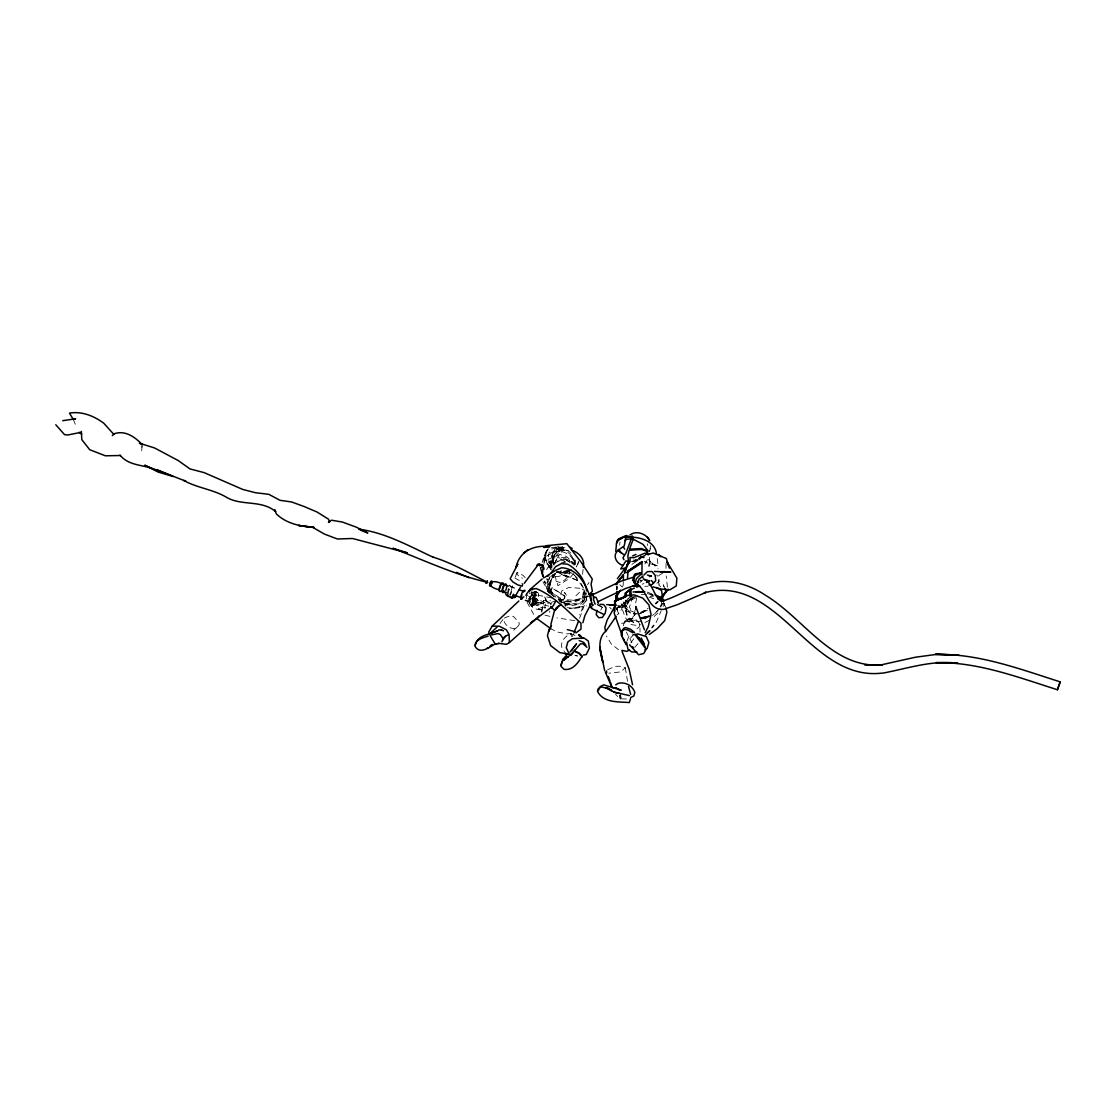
<?xml version="1.0" encoding="UTF-8"?>
<svg xmlns="http://www.w3.org/2000/svg" width="1116" height="1116" viewBox="0 0 1116 1116"><rect width="100%" height="100%" fill="white"/><g stroke="black" fill="none" stroke-linecap="round" stroke-linejoin="round"><path stroke-width="0.75" stroke-dasharray="5 3.75" d="M623.467 625.769C624.235 616.339 637.306 616.506 639.928 624.946L640.026 632.047M616.897 589.667L616.897 586.346L616.646 589.597M616.911 589.959L616.939 587.225M649.512 562.394L649.638 557.372L650.656 562.241L648.703 559.618L658.133 568.923M665.973 568.351L666.099 563.371M553.885 564.752L553.02 558.976C553.355 560.832 543.659 561.808 551.918 564.278L551.262 564.919L549.532 563.092C549.783 562.562 551.75 564.431 550.579 562.896C550.983 560.204 549.016 569.397 550.872 564.459M623.3 581.631L623.202 585.23L620.036 590.769M550.941 604.705L550.997 603.324L544.343 602.863L545.11 602.738L533.016 597.2L533.392 597.967L533.769 595.637L532.764 594.744C529.821 595.316 530.17 599.236 531.9 600.98M142.053 445.814L141.718 450.892L142.109 444.433M526.668 593.782L526.278 600.785L534.536 616.004M544.036 564.236L543.952 558.418L545.543 552.239L543.91 564.668M635.004 610.424L634.334 615.641L629.829 621.807L621.598 623.398M557.609 546.7L562.813 547.928C563.399 551.346 555.545 548.988 556.256 546.91M560.832 549.17L561.948 546.993L563.454 547.593L563.287 549.407L560.832 549.17L563.329 549.058M562.408 549.449L562.813 547.928M582.608 574.322L583.138 568.728M525.217 577.656L522.944 575.256L517.071 572.522L516.931 573.889L518.87 576.191L522.497 578.269M619.659 545.152L620.036 541.846M563.454 547.593L560.957 547.705M579.567 618.306L585.914 601.05L586.765 594.242M616.953 586.57L616.59 589.388L617.078 585.23L616.618 588.467M541.553 611.359L543.548 600.394L550.523 600.743M633.135 596.697L623.105 605.737L622.505 609.866L625.365 617.692L630.568 624.472L637.013 625.504L640.291 624.402M569.899 569.355L568.993 575.382L564.863 579.915L560.134 582.454L556.424 581.492L552.267 575.898M586.388 592.861L585.049 600.422L580.78 604.049L572.815 605.416L564.18 604.9M541.846 612.252L543.548 600.394M553.257 564.347C553.536 562.883 553.355 564.515 553.257 564.152M650.056 548.556L650.628 545.654M636.734 598.023L635.562 603.407M553.466 564.557C550.425 559.423 551.178 552.476 556.661 549.351L561.125 549.323L549.295 565.631L550.23 568.937M554.024 557.121L552.741 560.204L555.112 555.67L554.54 556.396M553.871 557.093L553.885 558.028M550.955 591.633L551.946 587.602L564.989 596.125L564.054 603.784L571.392 604.147L580.446 602.333L586.988 598.343M577.795 564.668L578.604 561.599L576.288 566.97L577.725 563.887M573.847 565.031L574.405 558M549.532 612.377L549.895 611.038M650.391 548.221L649.498 551.457L650.293 548.919M542.125 562.492L546.324 551.388M535.401 604.802C536.196 602.459 531.425 603.937 533.741 605.277L535.917 603.756L534.397 591.633A1.562 1.158 -6.6 0 1 531.523 592.443M517.071 572.522L514.685 578.409M552.532 577.028L550.802 580.683L553.787 574.489L552.071 578.534L555.168 576.428L557.944 585.719L569.62 578.269L573.331 573.833M574.67 565.059L575.661 558.921M584.91 593.224L583.989 596C570.653 609.559 542.502 595.288 550.132 576.553M566.621 572.815L567.542 570.095M555.935 547.035L553.159 552.587L545.403 556.703L542.864 559.897M550.69 604.216L550.997 603.324M551.206 563.985L552.964 560.832L549.979 565.91L550.969 569.355M656.152 622.561L661.188 610.759M549.281 577.642C546.714 582.984 548.765 588.997 549.686 594.507M554.61 563.51L556.912 558.53L568.881 560.385L574.001 565.324M534.955 594.716L535.959 592.15M627.08 640.863L629.229 635.492L634.362 634.544M511.212 590.643L512.704 585.607L510.821 586.388L509.175 585.133L510.947 586.5L509.384 585.384M575.396 564.584L569.3 559.688L557.526 557.582L563.078 549.588C569.844 552.448 575.103 558.642 575.744 566.105M584.268 592.08L582.203 597.52L583.501 591.871L582.078 609.476L579.316 614.93M639.928 624.946L638.994 627.094L634.851 630.303M545.612 607.02L544.957 608.499L544.859 606.755M547.496 550.035C544.413 555.656 545.11 563.678 550.788 567.416M660.295 606.406L661.495 603.923L661.37 600.073M572.229 636.636L573.275 634.46M660.7 607.062L662.611 603.142M607.606 669.823L615.097 666.308L621.514 666.238L625.309 667.773L620.803 671.874L608.82 673.213M632.953 596.516L629.438 607.02L632.242 612.419M600.813 610.159L602.263 607.16M546.589 569.676L554.736 557.233L559.604 554.471L566.175 556.326L571.866 561.222L573.024 564.417M554.513 563.203L558.335 556.382M644.909 563.999L647.964 558.67M623.105 605.737L619.91 612.6L617.036 614.958M587.546 584.756L588.983 582.51M630.177 599.083L626.146 604.119L625.155 608.471L624.876 605.067L626.564 610.522L625.295 606.783L629.145 611.61L634.348 613.953L633.177 613.688L636.525 613.66M556.173 547.984L562.729 548.974M562.492 548.416L557.442 546.938M502.953 619.45L499.061 624.862M651.339 563.985L657.422 565.812L657.994 564.989L656.836 555.363M555.503 573.624C551.43 578.925 548.388 586.193 550.676 592.819M555.084 573.01C549.909 578.855 547.524 587.993 552.811 594.256L555.949 597.241M616.437 609.434L619.422 605.765L616.325 609.238L618.306 606.853L624.918 605.416L618.306 606.853M517.671 626.676L519.191 624.569L519.107 622.533L513.318 616.297L507.864 616.59L503.721 618.348C502.981 624.555 512.425 631.879 517.671 626.676L511.212 632.326M565.882 605.235L565.156 606.225L569.146 600.757L562.492 602.138M630.875 642.746L634.209 638.157M640.054 582.357L643.137 579.664M555.642 573.526L550.941 579.26L547.607 587.072L547.761 591.382M551.123 576.47L552.992 574.21M587.504 595.805L586.291 598.134L587.7 603.407M634.892 647.266L638.003 643.583M585.914 601.05L581.31 606.448L573.01 608.164L567.179 607.662M635.715 613.744L632.34 617.58L623.174 621.891L636.762 619.98M654.576 613.995L659.11 608.904M569.202 569.411L565.533 573.429L568.63 570.123M660.058 608.373L652.525 615.502M525.427 599.906A3.404 2.497 43.9 0 0 529.584 600.31L534.871 594.8M655.231 603.575L657.296 601.44M656.138 603.616L658.203 601.566M567.723 570.946L561.153 575.605L557.721 576.707L554.805 576.163M628.601 598.274L625.169 601.677L629.898 596.962M566.147 571.699L567.137 570.736L557.386 572.257M575.954 595.735L582.984 588.871M655.762 604.105L658.035 601.887M654.199 616.45L659.57 611.415M554.22 564.026L558.837 560.092L563.65 560.539L565.756 562.283M630.275 598.734L626.815 601.677L626.564 598.26M631.461 598.497L625.727 603.379L625.476 600.045M630.596 599.934L635.604 595.763M571.42 569.425L567.849 572.382L557.358 572.717M552.643 561.711L551.025 562.492L552.643 561.711C547.747 562.213 552.155 571.015 550.258 565.366M656.864 583.263L659.263 581.506L658.914 577.865L656.682 574.866M561.46 570.722L560.511 571.099M631.865 564.375L640.514 558.739M639.873 613.814L648.159 608.276M557.414 562.004L561.487 559.562L566.147 559.744L569.662 562.255L565.686 559.158L570.081 562.855M640.905 612.949L646.708 609.21M662.653 573.164L658.872 575.465L658.37 582.803L660.714 585.886M644.936 622.561L649.08 620.343M558.432 571.364L556.256 572.508L568.225 572.145M642.132 584.282L643.988 583.459M633.776 634.558L630.428 638.073L631.851 642.509L626.327 632.102M639.956 558.446L635.994 560.344L632.451 559.953L637.389 560.344M636.106 597.758C630.819 599.697 625.281 604.007 625.671 610.257L627.597 615.655L631.224 620.217L635.869 621.793L638.701 621.347M639.886 613.619L647.587 610.159L639.454 613.884L632.144 613.772L626.146 610.689L619.045 600.743M552.573 557.414L545.082 560.762L547.035 560.692L544.036 559.255M552.978 565.924L544.775 567.932M640.751 612.224L647.657 609.28M632.884 597.702L637.459 595.805M562.59 546.7L556.912 549.379L559.827 549.142L566.189 551.276M556.424 551.792L562.938 549.546L568.351 550.537M617.873 607.062L622.505 605.556L617.497 605.304M589.178 596.293L573.764 600.199L558.614 599.32M569.16 608.694L586.709 605.89M555.963 600.896L551.416 602.333L547.077 601.58L546.226 601.203L550.551 603.045L547.077 601.58L544.343 595.721L546.156 601.454L548.486 604.579M551.248 547.83L558.502 546.812L566.272 548.012M561.181 563.022L564.891 562.004L562.422 561.92M533.532 600.282L534.243 600.115L532.304 600.659L535.331 600.52L535.275 598.553L531.244 598.246C524.827 604.44 536.475 611.261 542.362 609.448L538.191 608.876L541.985 609.503M532.192 600.645L535.359 604.551L532.583 603.742L533.378 603.784M556.493 547.496L551.416 549.198C546.896 553.885 547.468 562.115 552.28 566.356M570.248 573.192L564.305 573.261L561.125 572.396L560.874 571.322M572.857 600.38L581.548 598.915M574.587 608.401L583.417 606.951M632.577 561.167L637.431 560.413M568.909 571.169L564.026 571.852L567.137 570.736L561.739 573.345L557.972 571.908L561.432 572.201L556.577 572.466M558.265 551.276L560.051 551.416M632.116 561.697L637.013 561.069M641.505 621.11L635.45 621.891L630.484 620.133L626.787 615.474L623.37 601.106M571.518 633.414L567.123 633.902L556.996 631.963L550.83 628.726M540.786 607.481L544.971 607.104M631.503 561.627L634.083 561.418M644.769 586.318L648.033 586.221M551.43 597.953L536.74 594.87L535.317 594.912L533.908 597.311L533.908 602.989L549.128 606.183M533.908 602.989L535.317 602.947L536.74 600.548L536.74 594.87M641.379 594.647L646.569 594.633M621.445 698.867L627.583 698.993M560.511 602.291L565.031 602.417L559.66 601.496M561.404 557.386L565.993 557.623L569.579 560.344M565.798 604.495L572.522 604.872L580.334 603.533L584.212 600.101L584.951 594.8L583.682 589.234M574.81 620.691L556.898 617.859M579.888 588.258L568.825 587.435L561.878 590.866L560.009 595.972L560.999 601.189M564.152 603.226L571.392 604.147L562.966 602.779L559.06 600.366L562.785 602.947M534.885 600.31L532.834 600.003L533.518 600.575L532.039 598.483L532.137 599.264L532.471 597.73L535.136 596L532.778 594.633L529.612 597.186L529.5 600.785L531.467 604.286L531.788 602.835L534.313 601.984L531.411 601.566L530.77 600.282L534.243 598.399L533.727 596.697L529.988 597.116L528.356 599.027L527.896 600.757L532.458 606.909L531.983 606.169M650.293 596.321L653.348 596.795M650.028 594.605L653.153 595.191M530.937 591.982L534.327 592.638M653.348 595.149L650.335 594.521L653.655 595.456M532.583 603.742L537.047 605.388L534.592 604.105M544.999 615.209L551.039 616.604M644.936 562.338L647.88 563.022M575.075 655.427L577.474 656.027L574.628 655.148M647.294 593.559L651.995 594.73M618.348 606.504L622.714 607.662L618.459 606.211M644.281 561.376L646.778 562.101M657.422 565.812L651.577 563.622M635.353 559.59L638.115 560.497M602.724 607.634L599.738 605.723M534.648 591.508L537.215 592.387M509.928 586.597L517.81 589.318M530.867 604.593L533.434 605.472M562.199 551.75C567.737 553.145 573.833 557.358 573.861 563.636M649.038 597.088L655.441 599.348M647.238 592.136L651.995 593.893M597.367 604.914L600.38 606.239M634.502 612.475L629.312 610.173L625.532 605.388L623.802 600.115M524.952 600.282L531.202 603.449M558.391 598.971C566.231 603.505 577.572 602.961 584.505 596.907L584.1 598.05L585.398 592.624L585.468 594.284L584.17 588.62M556.41 571.322L579.051 581.101L557.791 572.494M514.922 578.074L520.098 580.962L522.679 584.24M570.806 553.104C564.557 545.375 549.393 553.564 553.773 562.185L553.703 564.459M597.116 603.979L602.64 607.774M567.695 570.597L573.973 574.67L577.377 578.255M575.019 635.632L573.08 634.265L570.569 634.279C563.371 636.357 557.916 645.704 564.473 651.507M550.411 593.824L554.499 596.809M558.6 599.794L562.687 602.793M618.557 649.721L611.331 644.058L606.476 636.05M551.123 567.458L552.099 568.072L550.174 565.017M533.267 604.97L531.286 591.885M609.587 607.355L611.303 608.862M658.426 584.658L660.686 586.737M619.84 584.77L622.282 587.072M640.165 579.985L641.268 581.059L640.598 580.153M572.717 573.512L574.698 575.563M615.558 694.25L617.734 696.537M548.877 592.219L547.482 590.741L544.706 581.171L546.463 587.225M550.676 567.067L547.482 563.664A14.717 12.109 33.6 0 1 547.83 549.225M550.355 567.556L547.161 564.138A14.717 12.109 33.7 0 1 548.472 548.793M582.831 587.1L575.563 576.916M549.156 592.833L548.012 590.964L549.56 593.196M566.44 595.191L564.375 592.317L565.366 593.865M553.675 596.586L548.723 589.639L548.905 593.001M549.728 591.396L551.22 593.489M551.276 570.025L549.295 565.631M571.727 556.005L574.949 562.576M581.129 583.529L583.375 587.839M663.615 602.835L666.099 608.262M549.881 588.857L549.114 587.169L551.43 592.303M664.341 587.365L663.211 584.784L664.02 586.639M663.56 602.766L664.676 605.346L663.825 602.026M73.363 419.63L75.581 424.917L75.358 423.369M543.004 581.827L546.966 588.969L547.984 582.008L547.063 578.744M616.771 609.043L618.627 613.786L616.632 607.536M647.224 543.841L647.768 545.543M546.84 578.869L547.761 582.134L545.124 584.31L544.203 581.018M570.736 633.246L571.448 636.497M548.695 591.94L548.863 592.68M625.309 667.773L627.694 682.225M548.514 588.313L549.393 592.959M667.41 587.155L666.238 575.926M545.487 604.133L545.529 605.514M663.127 603.268L663.211 606.574M528.705 596.125A3.404 2.497 43.9 0 1 529.584 600.31M535.038 592.024A3.404 2.497 43.8 0 1 533.713 595.442A3.404 2.497 43.8 0 1 529.682 593.014M535.108 591.94A3.404 2.497 43.8 0 1 533.797 595.358A3.404 2.497 43.8 0 1 529.751 592.931M536.294 591.285A2.358 1.73 43.8 0 1 533.085 591.885M551.095 564.11C550.997 570.192 552.336 560.748 551.095 564.11M551.89 556.117C552.35 562.659 553.257 549.03 554.122 555.336L556.242 552.378A1.953 0.823 -68.9 0 1 556.005 553.759L556.061 555.224C559.911 546.882 551.988 552.155 551.89 556.117M538.233 604.398L538.149 605.807C536.782 603.937 532.248 599.99 536.126 598.455L541.637 603.505L540.144 602.361L541.302 602.779L538.233 604.398M550.774 561.585L550.383 562.269L550.774 561.585M553.159 557.888L552.852 558.809L555.391 554.457L553.187 557.833M564.78 596.251L563.427 600.143L550.258 591.55L551.736 587.727L564.78 596.251M553.243 559.269L550.565 562.827L553.243 559.269M535.136 596L534.508 597.13L535.136 596L534.159 595.023L535.136 596M628.447 601.608L627.094 603.603L630.135 599.432L628.447 601.608M630.289 599.557L627.513 603.547L631.363 598.343L630.289 599.557M621.277 605.346L619.296 607.676L627.708 599.752L621.277 605.346M554.429 550.634L551.667 552.755L549.239 552.866L552.671 553.271L558.781 549.17L557.554 549.477L558.572 550.23L556.982 548.835L554.429 550.634M540.088 602.459L536.935 602.445L543.757 603.923L540.088 602.459M514.002 587.518L511.449 587.03L514.002 587.518M534.076 598.134L535.108 598.595L534.076 598.134M568.211 577.251L560.65 574.126L568.211 577.251M632.116 621.417L627.666 618.724L633.818 622.575L632.116 621.417M534.006 597.046L533.406 596.614L534.006 597.046M554.08 565.17L552.294 561.334L554.08 565.17M550.383 566.705L550.076 565.924L550.369 566.677M534.899 601.552L534.536 600.059L534.899 601.552M535.01 604.537A6.863 2.483 -71 0 0 538.275 593.21A6.863 2.483 -71 0 0 532.681 599.041A6.863 2.483 -71 0 0 535.01 604.537M532.444 603.658A6.863 2.483 -71 0 0 535.722 592.331A6.863 2.483 -71 0 0 530.128 598.148A6.863 2.483 -71 0 0 532.444 603.658M532.499 602.682A5.678 2.051 -70.9 0 0 535.206 593.321A5.678 2.051 -70.9 0 0 530.574 598.134A5.678 2.051 -70.9 0 0 532.499 602.682"/><path stroke-width="1.5" d="M618.32 599.264L616.883 596.307L616.883 591.327M641.923 574.991L642.049 561.878L628.085 571.071L627.513 578.046M498.155 643.29L506.455 644.323L509.412 642.537L509.035 634.32L506.287 629.787L499.354 626.216L492.198 626.118L488.752 631.991L489.38 634.892M635.771 609.378L635.813 606.476L644.406 629.745M635.897 585.007L636.776 587.169L639.663 585.802M662.723 598.901L661.579 590.504L656.403 587.56M623.328 580.432L623.467 574.991L617.009 583.194L616.953 584.77M615.725 599.166L615.893 595.442M614.721 604.802L614.232 613.326L622.017 635.046M630.54 698.742L629.285 702.564C619.45 701.615 603.533 703.303 597.534 691.404L598.204 688.642L601.259 686.954L608.904 688.67L611.652 690.609L608.597 688.544L605.918 687.916L614.163 692.101L629.396 695.603M632.619 537.438L626.02 535.568L624.276 545.822L617.441 550.844L615.516 553.787C613.94 559.004 618.041 564.012 622.923 565.463M615.739 551.346L616.339 545.612A14.717 10.002 15.5 0 1 618.571 539.53L625.825 536.28L626.997 537.284L627.192 536.559M506.748 586.807L505.799 590.42M598.427 690.483L600.059 686.689L603.672 684.847L621.18 690.232L617.901 689.172L619.394 689.604M475.514 644.727C476.476 638.631 482.851 635.604 488.25 634.223M596.865 610.41L596.265 614.679L598.678 617.706L602.333 617.427L605.249 613.2L606.114 607.913L603.63 604.481L599.906 604.356M543.227 566.663L542.446 573.373L543.799 578.046M638.31 582.385L638.826 579.26L642.9 576.288M645.718 650.084L643.681 653.516L638.603 654.757L629.563 644.797M548.709 631.656L551.485 625.462L550.104 627.485M510.054 595.037L511.365 591.703M606.546 670.981L606.713 672.711M550.858 624.444L554.457 610.759L558.711 605.695M1057.452 689.744L1060.2 681.862L1057.452 689.744C1018.294 677.37 978.704 662.179 937.049 662.625L936.003 662.611L957.919 663.295C932.278 659.849 907.671 668.484 882.826 673.129L881.682 673.143C809.602 681.388 778.368 572.857 704.308 592.805L706.135 592.303L676.98 604.83L663.518 609.406C647.908 610.354 647.685 590.894 637.11 584.365L639.552 586.095L632.66 586.053L635.213 585.258L625.867 588.355L597.953 601.691M624.43 568.267L620.719 568.951L625.95 560.916L627.429 561.222L628.447 563.273L627.206 564.515L624.388 573.415L626.425 568.337M522.679 584.24L522.135 586.165L517.922 584.951L512.955 582.022L510.151 578.785L517.852 563.999L515.913 567.667C519.345 550.774 534.369 544.65 549.909 546.645L543.924 547.412L546.603 545.654L566.844 543.673L581.38 562.548L592.275 579.065L591.048 584.226L592.373 591.313L589.318 594.423M582.845 622.77L584.91 615.614L591.606 602.612C587.951 587.56 579.051 568.616 561.585 567.765L555.07 570.639L545.013 577.209M648.117 555.015L648.549 553.508L646.875 552.964M637.933 581.171L637.794 581.617M617.148 542.864L617.832 540.604L622.31 538.065M648.94 566.063L649.958 562.827M513.458 594.661L513.179 596.307M556.242 608.136L555.629 609.936L557.484 607.174L556.242 608.136L561.487 604.272M520.433 587.309L514.434 597.702L512.858 596.39L513.555 594.228M578.381 621.486L573.931 632.953M549.17 629.117L547.44 635.688L550.648 645.62L559.73 652.581L567.486 653.976M487.12 582.147L486.311 582.998L487.176 581.324M626.927 567.067L628.447 563.273M515.341 597.172L515.718 596.209M515.452 596.865L515.843 595.902M645.857 554.54L647.001 551.709L644.588 550.341L641.142 549.477L629.075 550.286L627.848 555.935L628.671 562.757L629.396 562.576M514.002 596.948L512.342 598.148L510.514 596.725M589.22 594.661L590.336 593.67L591.089 594.256M645.188 632.716L648.201 626.76L651.06 614.511L648.884 604.83L642.802 598.148L634.014 594.87L625.03 595.651L621.068 598.943M593.14 604.76L592.61 605.765L591.689 602.724M556.061 600.52L553.118 605.904L537.689 617.692M662.569 597.451L666.029 591.257L664.899 588.662M616.883 596.307L620.036 590.769M625.727 567.458L617.357 578.632M637.822 582.943L637.11 584.1L635.241 583.459L636.329 578.716L640.724 574.447M616.13 616.395L606.058 630.931M490.398 636.064L495.365 644.392L498.95 643.514M632.87 537.368L632.172 535.931L630.721 537.187M487.036 582.859L486.088 583.417L487.385 580.892M581.673 656.836C577.879 663.155 572.522 670.702 564.068 669.349L560.943 666.322C560.762 662.053 564.124 657.952 568.156 656.71L565.142 658.133L563.468 660.351C570.053 655.957 575.117 650.014 580.362 643.89L583.012 643.793L586.974 647.28M615.697 605.053L607.146 620.022L604.802 627.471L605.639 631.754M501.977 641.84L503.051 638.631L500.345 634.53L498.099 633.553L490.663 635.046M550.941 573.206L555.573 566.719L561.306 563.65L567.709 564.222C577.516 569.732 584.951 579.72 586.695 590.908M524.269 583.291L538.986 563.65M616.004 584.031L623.272 574.893L615.6 584.603M651.995 627.624L653.767 625.392M526.668 593.782L530.295 589.248L542.223 578.911M505.422 636.162L502.646 640.305M575.451 649.833L570.918 655.385M537.689 617.734L539.237 616.004L535.959 619.31M668.554 589.401L662.499 596.056L666.029 591.257L664.69 588.188M497.192 626.955L491.472 632.214M604.719 632.116C597.13 640.054 600.129 652.734 602.807 662.123L599.752 646.834L604.691 670.66M645.662 634.837L649.903 630.652L647.35 632.772M570.011 651.995L576.526 643.834L571.559 650.544M643.918 575.033L647.378 571.657L652.009 571.49L655.231 575.451L655.706 580.725L652.107 584.533L648.912 584.923M492.198 626.118L518.856 600.994M112.297 435.617L114.32 433.705C125.397 430.051 134.757 436.942 142.109 444.433L139.333 443.164L154.65 447.99L178.281 460.587L189.971 468.915L204.144 472.626L242.744 489.436L255.494 492.728L268.816 494.332L280.004 500.303L291.722 502.005L304.431 506.636L317.097 512.049L328.495 519.177L329.527 521.786L328.439 522.441L331.452 520.209L342.486 522.065L356.339 527.184L367.834 532.974L360.161 530.044M627.206 564.515L630.052 561.906L629.982 557.484L633.986 557.679L644.797 553.229L647.908 553.955M567.751 653.948L562.841 659.263L561.25 665.22M509.412 642.537L535.806 619.087L530.63 622.993L533.853 620.677M489.952 646.164L492.017 644.448M520.823 599.292L523.878 596.767M625.058 540.59L626.787 539.168L631.224 539.042L626.02 552.866L622.937 557.805L623.997 559.702M523.906 552.783L527.701 549.839M541.846 566.844L540.507 567.863L542.808 576.093M575.898 632.925L581.018 629.089L580.976 623.216C567.207 610.661 553.815 595.902 536.391 588.606L530.295 589.248M649.233 634.53L657.129 628.768L664.731 620.594L666.852 612.349L666.099 608.262M507.892 634.92L503.637 637.543M630.08 534.941C636.413 530.058 646.415 533.853 649.707 540.646L647.461 537.27L648.229 538.344M488.069 647.754L487.19 648.215M615.711 684.861L618.18 683.341C625.295 681.667 632.423 685.517 634.851 692.394L633.804 696.021L630.693 697.5M644.811 649.889L647.113 648.522L648.898 642.523L646.303 636.566L637.78 633.916L634.362 634.544M502.228 583.933C489.826 577.558 484.177 586.263 498.922 589.694M633.023 538.582L630.861 538.4M629.522 650L626.843 651.353L621.877 650.377M644.936 555.517L638.868 558.516L642.467 556.842L640.961 557.135L643.946 557.512M547.286 576.302L548.751 575.605M634.376 588.09L630.568 589.89M632.716 555.866L635.981 554.387M592.094 594.967L620.984 581.213L633.218 577.251M623.146 597.451L614.637 601.301L614.721 611.666M488.138 636.134C482.991 637.794 475.611 639.301 474.788 645.787C479.74 655.51 489.812 646.68 495.881 643.597M536.922 565.24L542.92 565.142L539.753 564.222M490.119 633.483L497.917 630.791L490.482 633.302M640.305 573.136L635.423 575.41L634.376 577.014L633.79 582.189L634.613 583.431L635.506 583.082M646.443 582.482L649.205 581.603L648.535 580.878M626.02 535.568L618.78 538.819A14.717 10.002 15.5 0 0 616.911 541.595M511.156 597.73L507.445 596L508.645 589.011L508.952 589.68M651.437 575.87L649.47 576.47L651.437 576.205L647.378 575.005M648.717 554.247L653.181 553.006L666.28 558.502L668.916 566.426M641.853 618.166L649.596 616.199L640.877 617.943M634.809 581.394L633.456 580.934L633.023 579.134L634.139 575.172L635.255 573.791L640.751 572.954M80.589 432.408L67.644 435.017L64.547 434.64L55.8 424.764M583.305 655.05L586.207 654.576L589.429 648.061L588.313 641.016L584.045 638.003L572.355 638.729L567.891 641.84L566.244 647.699L568.923 653.404M73.419 419.128L75.623 418.793L62.747 420.676M544.315 547.384L546.98 546.966L543.924 547.412M625.03 537.452C636.804 535.931 654.66 539.712 656.459 553.689M120.486 455.509L105.378 455.802L89.726 449.72L81.817 439.676L81.315 431.432M632.995 591.982L644.741 591.689M665.164 571.615L660.309 571.741L670.883 572.243L654.422 571.42M658.077 599.32L664.466 600.52L661.565 601.385C676.17 596.92 689.2 588.537 703.931 584.352C725.093 577.697 747.455 583.054 765.492 595.274C803.757 618.222 832.341 668.944 882.031 664.899L880.901 664.927L915.538 657.198L936.645 654.381C979.388 653.725 1020.052 669.098 1060.2 681.862M864.9 665.136L882.031 664.899M636.817 651.981L631.67 651.939L627.959 649.275L626.55 642.216M640.835 618.278L645.829 618.334L641.128 617.943M498.699 629.912L501.642 630.038M606.658 604.621L610.661 604.802M611.61 604.844L613.423 604.956M508.617 596.265L506.204 595.023L505.199 592.596M612.517 604.97L615.837 605.193M644.364 579.553L649.707 581.059M358.696 529.137C385.439 532.653 409.014 546.003 433.05 557.177L432.855 557.079C452.385 562.966 469.599 573.457 487.72 582.371C454.951 574.88 424.247 560.358 392.999 548.291L407.312 552.894L352.517 538.498L337.325 538.986L324.449 534.09L312.815 527.394C299.702 526.306 285.933 523.348 276.224 513.779L274.885 509.845L275.666 511.56C261.005 499.354 241.056 506.427 225.767 496.871C212.751 489.352 196.96 487.901 183.735 480.438L185.926 481.275L157.119 469.892L173.133 476.546L158.277 472.096L144.745 465.191L160.299 472.305C147.647 463.712 130.474 467.855 119.984 455.133M567.639 653.906L564.64 653.334L569.118 654.241M619.282 693.399L614.135 692.311M567.319 629.619L575.214 631.712M653.013 586.89L661.286 589.053L669.949 589.778L676.24 585.928L676.896 578.158L667.047 561.906L669.461 568.142M505.199 584.965L508.352 586.053M519.386 589.862L524.101 591.494A3.404 1.228 -71 0 0 523.32 591.954M503.33 591.452L506.483 592.54M514.35 595.26L522.232 597.981M655.176 595.065L658.356 596.223L663.406 600.366M501.447 630.024L503.483 630.791M603.505 614.246L591.926 608.625L589.904 606.295M456.444 572.341L469.125 577.725M579.246 640.612L583.724 642.37L585.9 645.229M571.42 549.965C578.772 552.518 585.314 558.851 583.277 567.333M569.718 547.133L572.173 548.361M550.83 628.726L536.419 618.25M580.934 636.329L578.52 634.976L582.775 637.92M78.957 432.352L81.761 434.012M537.452 564.319L539.698 565.742M633.009 632.814L627.611 629.898L624.807 629.424L622.63 630.373L621.166 634.892L624.514 641.574M623.9 554.638L620.105 552.197A14.717 10.002 15.5 0 1 618.236 550.132M640.933 556.493L642.202 557.372M512.342 598.148L510.989 597.172M643.834 579.009C652.86 583.501 653.251 595.009 660.658 601.106M491.389 581.855L491.738 582.705M658.621 596.837L662.667 600.031L661.244 596.349M661.007 556.591L658.426 554.526L660.63 556.577M550.732 606.434L554.22 610.006M619.059 550.704L621.71 553.076M641.156 637.947L644.406 644.155L638.254 637.668L643.235 642.495L645.285 647.433M634.599 632.563L630.54 629.229L625.518 627.513L623.649 628.35L621.542 631.656L622.003 635.813M638.254 637.668L639.342 638.729L636.371 634.892M647.685 580.432L648.563 581.338M580.585 635.925L579.413 634.669M598.371 602.542L596.042 597.395L593.698 596.948L593.489 599.515L595.177 604.258M598.343 603.086L597.827 602.542M651.325 580.46L653.599 582.984M582.12 656.264L578.772 652.818L574.461 651.06L578.981 653.432L582.329 656.864M632.633 646.666L633.665 647.964M551.457 607.257L552.28 608.332M635.032 634.711L645.48 648.354M622.868 637.989L623.97 639.719M73.363 419.63L69.485 413.115C81.886 411.037 94.107 415.961 103.9 423.341L113.874 434.431M642.439 576.874L643.053 577.976M623.565 547.077L624.653 549.17M589.611 603.895L591.62 607.843L591.299 606.992M611.568 686.507L605.304 671.999M623.732 639.342L625.992 644.657M608.234 676.491L609.978 680.941M610.466 682.392L612.21 687.693M615.627 604.426L614.637 601.301L616.743 599.278L625.127 597.088L614.637 601.301L615.53 605.89M628.503 686.577L630.666 694.361M632.549 684.75L629.075 668.958L622.1 651.507M543.171 565.826L544.092 569.09M591.48 600.813L590.755 595.637L591.926 593.824L592.931 594.172L593.656 598.204M513.723 595.958L513.834 596.446M625.825 536.28L625.937 537.159M661.244 596.641L661.593 599.711M631.335 596.837L630.707 588.481L624.974 593.363L625.225 596.697M630.149 597.032L629.633 590.197L626.174 593.14L626.439 596.558M501.07 590.922A4.576 1.66 -71 0 1 499.145 589.415A4.576 1.66 -71 0 1 501.502 583.445A4.576 1.66 -71 0 1 503.442 584.937M504.111 590.992A3.404 1.228 -70.9 0 1 502.953 588.258A3.404 1.228 -70.9 0 1 505.729 585.37M499.689 588.843A3.404 1.228 -71 0 1 501.028 584.923A3.404 1.228 -71 0 1 502.758 584.352M504.055 591.94A4.576 1.66 -71 0 1 502.116 590.448A4.576 1.66 -71 0 1 504.474 584.477A4.576 1.66 -71 0 1 506.413 585.97M491.417 584.854A2.734 0.99 -71 0 1 489.589 585.3A2.734 0.99 -71 0 1 491.235 581.157A2.734 0.99 -71 0 1 491.933 583.542M521.87 599.222A4.715 1.702 -70.9 0 1 521.758 593.642A4.715 1.702 -70.9 0 1 525.19 590.81M521.702 597.576A3.404 1.228 -71 0 1 521.856 594.786M525.706 595.093A3.404 2.497 43.9 0 1 527.226 595.233M532.513 589.736A3.404 2.497 43.8 0 0 529.347 591.48A3.404 2.497 43.8 0 1 531.077 589.499M620.301 551.471A14.717 10.002 15.5 0 1 618.431 549.421M620.468 697.5C620.887 702.369 619.771 689.939 620.468 697.5M616.116 595.777L615.795 601.51L616.116 595.777M633.218 539.223L629.48 549.114L641.407 548.57L648.27 551.151L643.039 544.343L633.218 539.223M641.853 561.78L640.947 563.496L626.843 572.731L627.876 570.974L641.853 561.78M638.505 591.592L635.729 591.871L644.225 592.038L638.505 591.592M615.669 687.749L614.079 687.916L616.771 688.07L615.669 687.749M958.7 655.092L935.599 654.353L958.7 655.092M610.187 604.816L609.224 604.774L614.442 605.025L610.187 604.816M313.959 527.422L298.642 525.455L313.959 527.422M634.014 581.562L633.177 580.348L634.014 581.562M593.28 595.149L592.875 594.298L593.28 595.149"/></g></svg>
